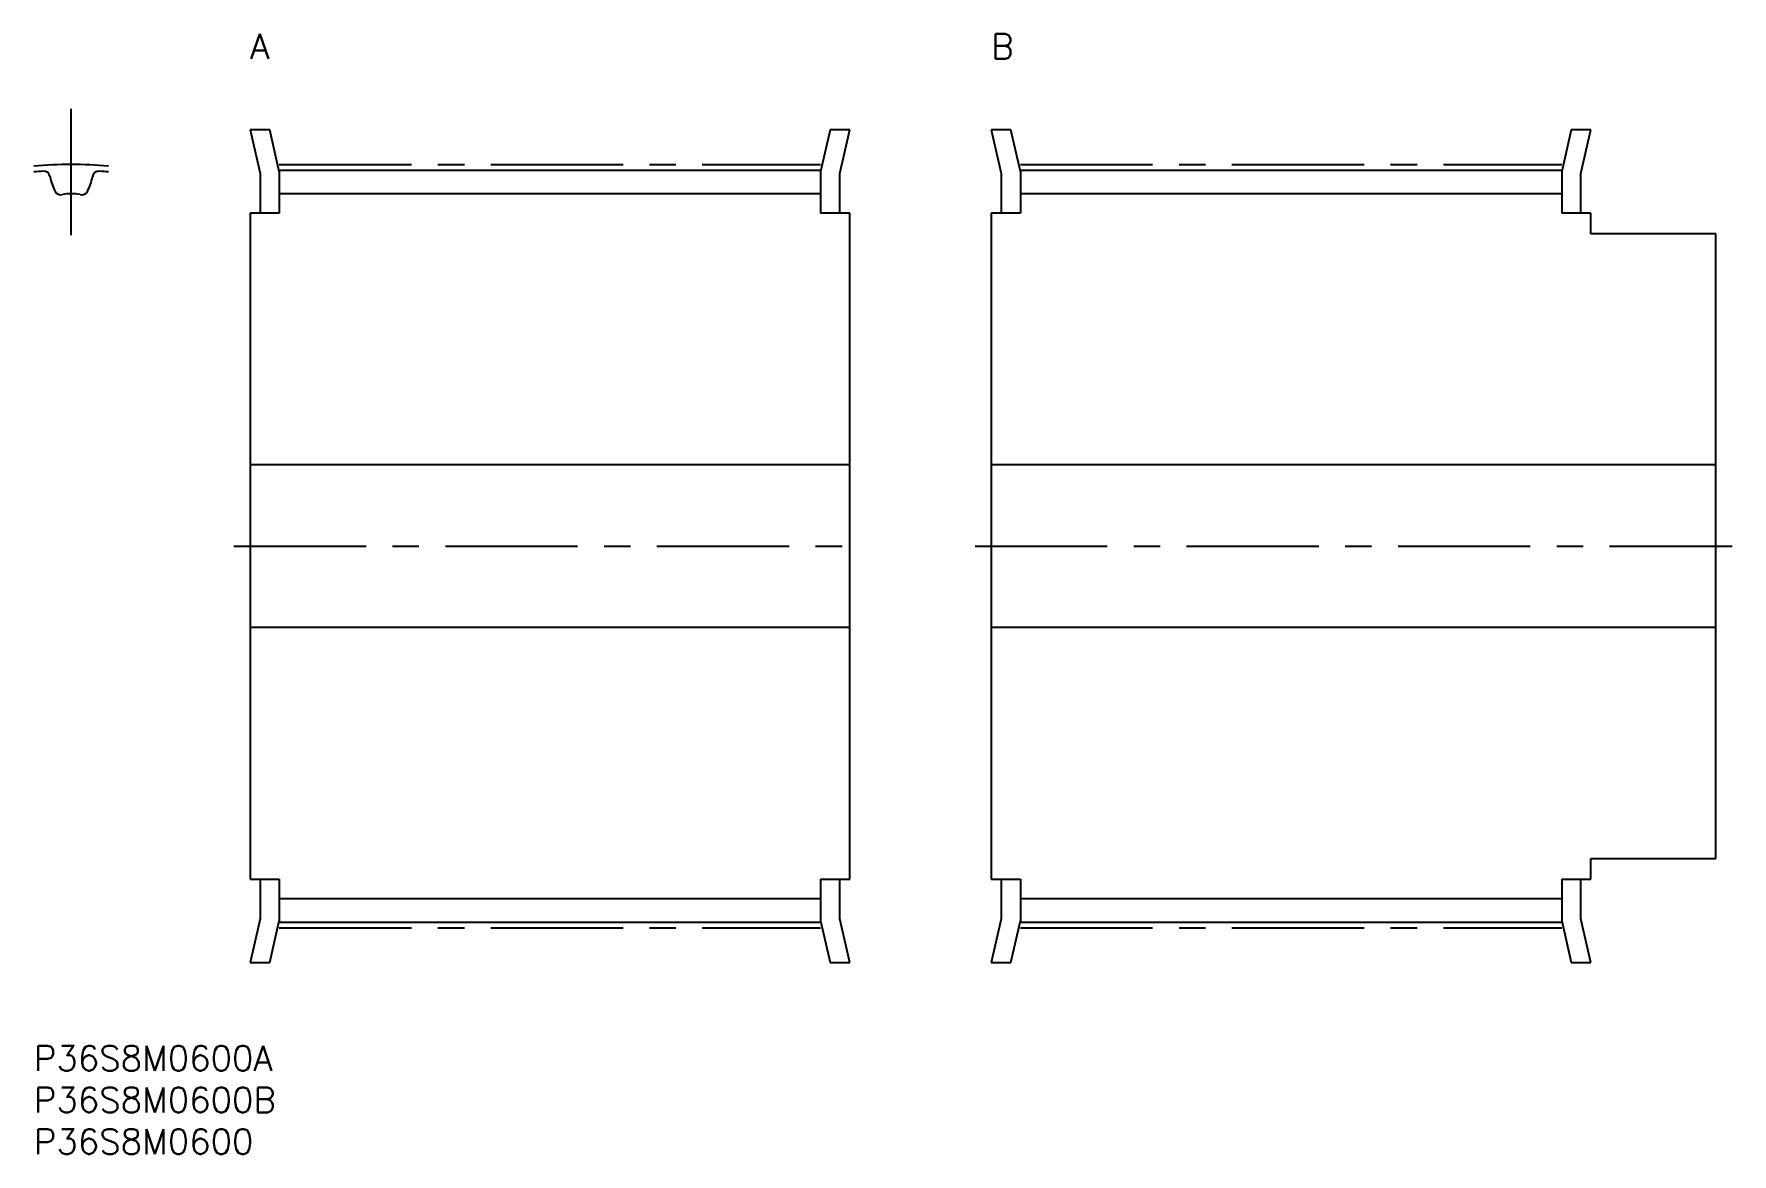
# Model space of a CAD drawing. Extents: x 0 to 204, y -13 to 122.
import ezdxf

# ---------------------------------------------------------------- set-up
doc = ezdxf.new("R2010")
doc.units = 0
doc.header["$LTSCALE"] = 0.5
doc.linetypes.add('CENTER', pattern=[50.8, 31.75, -6.35, 6.35, -6.35])
for name, color, linetype in [('MSM_CENTER', 1, 'CENTER'), ('MSM_CONTINUOUS', 7, 'CONTINUOUS'), ('MSM_PART_NUMBER', 7, 'CONTINUOUS')]:
    doc.layers.add(name, color=color, linetype=linetype)
doc.styles.get("Standard").update_dxf_attribs({"font": 'txt.shx', "height": 3, "bigfont": 'bigfont.shx'})

# ---------------------------------------------------------------- blocks, each defined once
blk = doc.blocks.new('*U31')
at = {"layer": 'MSM_PART_NUMBER'}
blk.add_text('P36S8M0600A', height=3, dxfattribs=at).set_placement((0, -3))
blk = doc.blocks.new('*U32')
at = {"layer": 'MSM_PART_NUMBER'}
blk.add_text('P36S8M0600B', height=3, dxfattribs=at).set_placement((0, -8))
blk = doc.blocks.new('*U33')
at = {"layer": 'MSM_PART_NUMBER'}
blk.add_text('P36S8M0600', height=3, dxfattribs=at).set_placement((0, -13))
blk = doc.blocks.new('*U34')
at = {"layer": 'MSM_PART_NUMBER'}
blk.add_text('A', height=3, dxfattribs=at).set_placement((25.96, 118.5))
blk = doc.blocks.new('*U35')
at = {"layer": 'MSM_PART_NUMBER'}
blk.add_text('B', height=3, dxfattribs=at).set_placement((114.96, 118.5))

msp = doc.modelspace()

# ---------------------------------------------------------------- linework, layer by layer
at = {"layer": 'MSM_CENTER'}
for p, q in [((4.48, 97.34), (4.48, 112.5)), ((29.46, 105.83), (94.46, 105.83)), ((118.46, 105.83), (183.46, 105.83)), ((24.01, 60), (99.91, 60)), ((113.01, 60), (203.91, 60)), ((29.46, 14.16), (94.46, 14.16)), ((118.46, 14.16), (183.46, 14.16))]:
    msp.add_line(p, q, dxfattribs=at)
msp.add_arc((4.48, 60), 45.83, 84.3892, 95.6108, dxfattribs=at)
at = {"layer": 'MSM_CONTINUOUS'}
for p, q in [((28.32, 110), (25.96, 110)), ((25.96, 110), (27.16, 104.74)), ((29.46, 105), (28.32, 110)), ((95.6, 110), (94.46, 105)), ((97.96, 110), (95.6, 110)), ((96.76, 104.74), (97.96, 110)), ((117.32, 110), (114.96, 110)), ((114.96, 110), (116.16, 104.74)), ((118.46, 105), (117.32, 110)), ((184.6, 110), (183.46, 105)), ((186.96, 110), (184.6, 110)), ((185.76, 104.74), (186.96, 110)), ((27.16, 104.74), (27.16, 100)), ((29.46, 105.15), (29.46, 100)), ((29.46, 105.15), (94.46, 105.15)), ((94.46, 105.15), (94.46, 100)), ((96.76, 100), (96.76, 104.74)), ((116.16, 104.74), (116.16, 100)), ((118.46, 105.15), (118.46, 100)), ((118.46, 105.15), (183.46, 105.15)), ((183.46, 105.15), (183.46, 100)), ((185.76, 100), (185.76, 104.74)), ((94.46, 102.32), (29.46, 102.32)), ((183.46, 102.32), (118.46, 102.32)), ((25.96, 100), (25.96, 20)), ((29.46, 100), (25.96, 100)), ((97.96, 100), (94.46, 100)), ((97.96, 20), (97.96, 100)), ((114.96, 100), (114.96, 20)), ((118.46, 100), (114.96, 100)), ((186.96, 100), (183.46, 100)), ((186.96, 97.5), (186.96, 100)), ((201.96, 97.5), (186.96, 97.5)), ((201.96, 22.5), (201.96, 97.5)), ((97.96, 69.75), (25.96, 69.75)), ((201.96, 69.75), (114.96, 69.75)), ((25.96, 50.25), (97.96, 50.25)), ((114.96, 50.25), (201.96, 50.25)), ((186.96, 20), (186.96, 22.5)), ((186.96, 22.5), (201.96, 22.5)), ((25.96, 20), (29.46, 20)), ((27.16, 20), (27.16, 15.26)), ((29.46, 20), (29.46, 14.85)), ((94.46, 20), (94.46, 14.85)), ((94.46, 20), (97.96, 20)), ((96.76, 15.26), (96.76, 20)), ((114.96, 20), (118.46, 20)), ((116.16, 20), (116.16, 15.26)), ((118.46, 20), (118.46, 14.85)), ((183.46, 20), (183.46, 14.85)), ((183.46, 20), (186.96, 20)), ((185.76, 15.26), (185.76, 20)), ((29.46, 17.68), (94.46, 17.68)), ((118.46, 17.68), (183.46, 17.68)), ((27.16, 15.26), (25.96, 10)), ((28.32, 10), (29.46, 15)), ((29.46, 14.85), (94.46, 14.85)), ((94.46, 15), (95.6, 10)), ((97.96, 10), (96.76, 15.26)), ((116.16, 15.26), (114.96, 10)), ((117.32, 10), (118.46, 15)), ((118.46, 14.85), (183.46, 14.85)), ((183.46, 15), (184.6, 10)), ((186.96, 10), (185.76, 15.26)), ((25.96, 10), (28.32, 10)), ((95.6, 10), (97.96, 10)), ((114.96, 10), (117.32, 10)), ((184.6, 10), (186.96, 10))]:
    msp.add_line(p, q, dxfattribs=at)
for centre, radius, start, end in [((4.48, 60), 45.15, 94.3038, 95.6962), ((1.15, 104.22), 0.8, 8.8691, 94.3038), ((7.08, 105.15), 5.2, 188.8691, 209.3753), ((1.88, 105.15), 5.2, 330.6247, 351.1309), ((7.81, 104.22), 0.8, 85.6962, 171.1309), ((4.48, 60), 45.15, 84.3038, 85.6962), ((3.25, 102.99), 0.8, 209.3753, 281.8712), ((4.48, 97.12), 5.2, 78.1288, 101.8712), ((5.72, 102.99), 0.8, 258.1288, 330.6247)]:
    msp.add_arc(centre, radius, start, end, dxfattribs=at)

# ---------------------------------------------------------------- block references
for name in ['*U34', '*U35', '*U31', '*U32', '*U33']:
    msp.add_blockref(name, (0, 0), dxfattribs=at)

doc.saveas('drawing.dxf')
